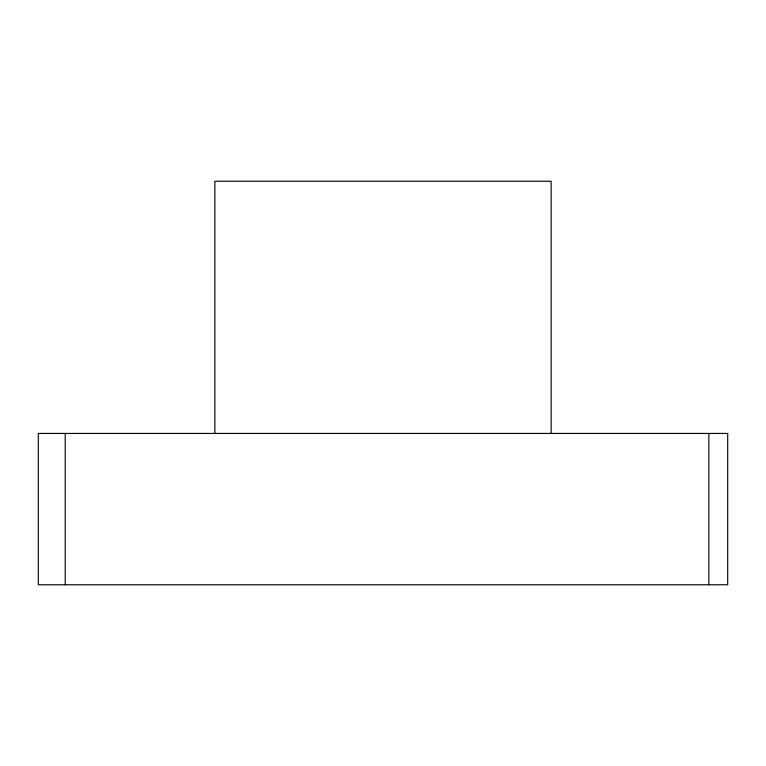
<?xml version="1.0" encoding="UTF-8"?>
<svg xmlns="http://www.w3.org/2000/svg" width="766" height="766" viewBox="0 0 766 766"><rect width="100%" height="100%" fill="white"/><g stroke="black" fill="none" stroke-linecap="round" stroke-linejoin="round"><path stroke-width="1.15" d="M708.866 433.441L708.866 584.774M551.147 433.441L551.147 181.226L214.853 181.226L214.853 433.441M65.215 433.441L65.215 584.774M727.7 433.441L38.3 433.441L38.3 584.774L727.7 584.774L727.7 433.441"/></g></svg>
